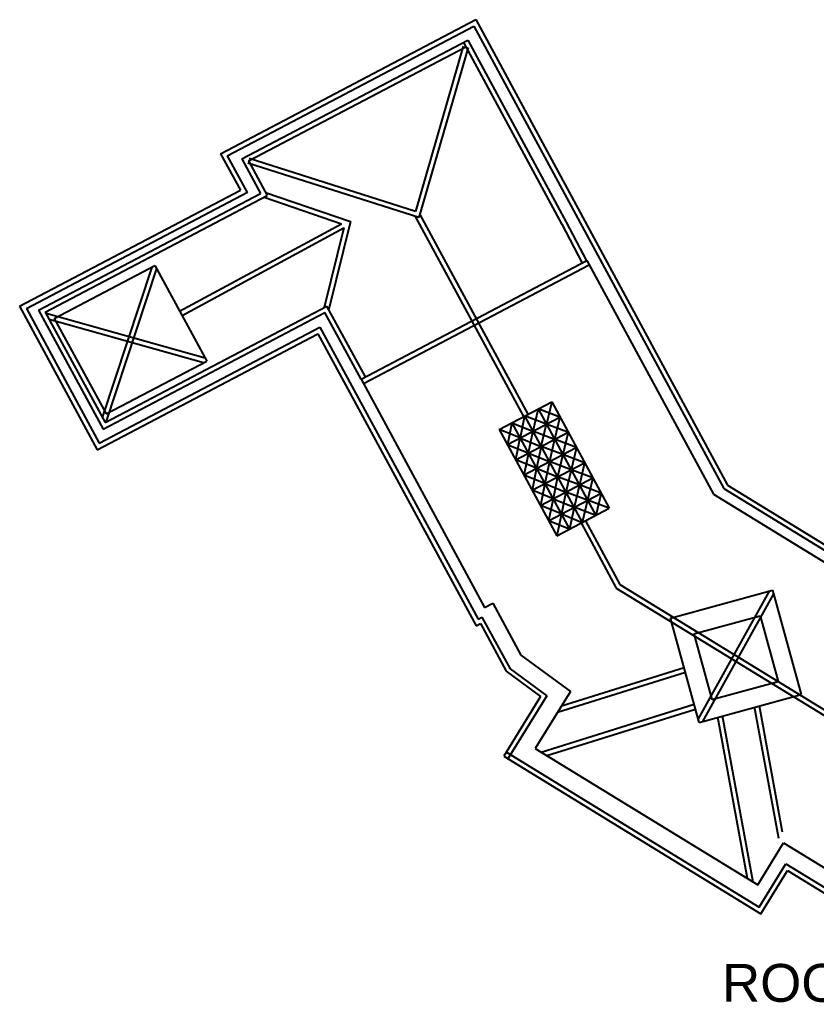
# Model space of a CAD drawing. Extents: x -2888 to 8486, y -2377 to 1555.
# Drawn here: x -192.8 to 130.9, y -2366.4 to -1966.9 of the extents above; entities that cross this region are included whole.
import ezdxf

# ---------------------------------------------------------------- set-up
doc = ezdxf.new("R2010")
doc.units = 0
doc.layers.add('MIMIC_SIZE', color=7, linetype='CONTINUOUS')
doc.styles.get("Standard").update_dxf_attribs({"font": 'arial.ttf'})

msp = doc.modelspace()

# ---------------------------------------------------------------- linework, layer by layer
at = {"layer": 'MIMIC_SIZE', "color": 0}
for p, q in [((-111.158, -2021.446), (-7.483, -1966.937)), ((-7.483, -1966.937), (94.86, -2156.157)), ((-108.437, -2022.275), (-8.302, -1969.627)), ((-8.302, -1969.627), (93.356, -2157.581)), ((-102.553, -2023.547), (-10.741, -1975.275)), ((-12.5, -1976.226), (27.484, -2050.154)), ((-10.741, -1975.275), (29.243, -2049.202)), ((-99.831, -2024.375), (-11.56, -1977.965)), ((-12.521, -1977.687), (-31.955, -2044.892)), ((-10.599, -1978.243), (-30.604, -2047.42)), ((-111.158, -2021.446), (-103.113, -2036.321)), ((-108.437, -2022.275), (-100.392, -2037.149)), ((-102.553, -2023.547), (-94.943, -2037.616)), ((-30.604, -2047.42), (-100.134, -2025.328)), ((-99.831, -2024.375), (-92.222, -2038.444)), ((-31.955, -2044.892), (-99.528, -2023.422)), ((-192.807, -2083.479), (-103.113, -2036.321)), ((-190.086, -2084.308), (-100.262, -2037.081)), ((-92.925, -2037.144), (-58.402, -2049.035)), ((-185.111, -2085.023), (-94.943, -2037.616)), ((-182.389, -2085.852), (-92.222, -2038.444)), ((-93.437, -2039.083), (-62.071, -2049.886)), ((-58.402, -2049.035), (-67.22, -2084.67)), ((-32.043, -2046.963), (11.952, -2128.306)), ((-30.227, -2046.116), (13.723, -2127.375)), ((29.243, -2049.202), (37.543, -2064.987)), ((-127.787, -2085.43), (-62.071, -2049.886)), ((-126.835, -2087.189), (-61.106, -2051.638)), ((-61.106, -2051.638), (-69.111, -2083.986)), ((27.473, -2050.133), (35.772, -2065.918)), ((-54.083, -2113.161), (37.728, -2064.889)), ((37.728, -2064.889), (89.106, -2159.88)), ((-178.733, -2088.379), (-137.825, -2066.871)), ((-139.098, -2067.541), (-159.227, -2128.677)), ((-137.17, -2068.081), (-157.751, -2130.59)), ((-137.825, -2066.871), (-116.798, -2105.747)), ((-53.132, -2114.92), (38.68, -2066.649)), ((-192.807, -2083.479), (-161.275, -2141.779)), ((-190.086, -2084.308), (-160.456, -2139.089)), ((-185.111, -2085.023), (-158.913, -2133.461)), ((-158.094, -2130.771), (-67.926, -2083.363)), ((-52.324, -2112.21), (-67.926, -2083.363)), ((-182.389, -2085.852), (-158.094, -2130.771)), ((-117.46, -2104.523), (-182.094, -2086.398)), ((-118.086, -2106.425), (-180.769, -2088.847)), ((-178.733, -2088.379), (-157.706, -2127.256)), ((-158.913, -2133.461), (-68.745, -2086.053)), ((-54.083, -2113.161), (-68.745, -2086.053)), ((-160.456, -2139.089), (-70.762, -2091.93)), ((-70.762, -2091.93), (-6.547, -2210.656)), ((-161.275, -2141.779), (-71.581, -2094.62)), ((-71.581, -2094.62), (-7.355, -2213.367)), ((-157.706, -2127.256), (-116.798, -2105.747)), ((-54.083, -2113.161), (-3.903, -2205.938)), ((2.071, -2133.501), (23.39, -2122.292)), ((17.901, -2125.178), (15.758, -2134.252)), ((17.901, -2125.178), (41.328, -2168.493)), ((26.737, -2128.48), (17.901, -2125.178)), ((23.39, -2122.292), (21.248, -2131.366)), ((23.39, -2122.292), (46.818, -2165.607)), ((5.418, -2139.689), (26.737, -2128.48)), ((12.411, -2128.064), (10.588, -2136.97)), ((12.411, -2128.064), (35.839, -2171.379)), ((21.248, -2131.366), (12.411, -2128.064)), ((26.664, -2128.518), (24.521, -2137.592)), ((7.241, -2130.783), (5.418, -2139.689)), ((7.241, -2130.783), (30.669, -2174.097)), ((7.241, -2130.783), (15.758, -2134.252)), ((21.174, -2131.404), (19.032, -2140.478)), ((30.011, -2134.706), (21.174, -2131.404)), ((2.071, -2133.501), (25.498, -2176.816)), ((10.588, -2136.97), (2.071, -2133.501)), ((10.515, -2137.009), (8.691, -2145.915)), ((8.764, -2145.877), (30.084, -2134.667)), ((10.515, -2137.009), (19.032, -2140.478)), ((15.685, -2134.29), (13.862, -2143.197)), ((24.521, -2137.592), (15.685, -2134.29)), ((30.084, -2134.667), (27.941, -2143.741)), ((13.862, -2143.197), (5.344, -2139.727)), ((11.965, -2152.141), (33.284, -2140.932)), ((19.105, -2140.44), (17.282, -2149.346)), ((27.941, -2143.741), (19.105, -2140.44)), ((24.594, -2137.554), (22.452, -2146.628)), ((33.431, -2140.855), (24.594, -2137.554)), ((33.431, -2140.855), (31.288, -2149.929)), ((13.935, -2143.158), (12.111, -2152.064)), ((13.935, -2143.158), (22.452, -2146.628)), ((27.941, -2143.741), (25.799, -2152.815)), ((36.777, -2147.043), (27.941, -2143.741)), ((17.282, -2149.346), (8.764, -2145.877)), ((15.458, -2158.252), (36.777, -2147.043)), ((17.282, -2149.346), (15.458, -2158.252)), ((17.282, -2149.346), (25.799, -2152.815)), ((22.452, -2146.628), (20.628, -2155.534)), ((31.288, -2149.929), (22.452, -2146.628)), ((36.777, -2147.043), (34.635, -2156.117)), ((20.628, -2155.534), (12.111, -2152.064)), ((18.805, -2164.44), (40.124, -2153.231)), ((25.799, -2152.815), (23.975, -2161.722)), ((34.635, -2156.117), (25.799, -2152.815)), ((31.288, -2149.929), (29.145, -2159.003)), ((40.124, -2153.231), (31.288, -2149.929)), ((40.124, -2153.231), (37.982, -2162.305)), ((20.628, -2155.534), (18.805, -2164.44)), ((20.628, -2155.534), (29.145, -2159.003)), ((34.635, -2156.117), (32.492, -2165.191)), ((43.471, -2159.419), (34.635, -2156.117)), ((94.86, -2156.157), (172.045, -2203.495)), ((23.975, -2161.722), (15.458, -2158.252)), ((22.152, -2170.628), (43.471, -2159.419)), ((29.145, -2159.003), (27.322, -2167.91)), ((37.982, -2162.305), (29.145, -2159.003)), ((43.471, -2159.419), (41.328, -2168.493)), ((89.106, -2159.88), (170.869, -2210.026)), ((93.356, -2157.581), (171.481, -2205.495)), ((27.322, -2167.91), (18.805, -2164.44)), ((23.975, -2161.722), (22.152, -2170.628)), ((23.975, -2161.722), (32.492, -2165.191)), ((32.492, -2165.191), (30.669, -2174.097)), ((41.328, -2168.493), (32.492, -2165.191)), ((37.982, -2162.305), (35.839, -2171.379)), ((46.818, -2165.607), (37.982, -2162.305)), ((25.498, -2176.816), (46.818, -2165.607)), ((27.322, -2167.91), (25.498, -2176.816)), ((27.322, -2167.91), (35.839, -2171.379)), ((30.669, -2174.097), (22.152, -2170.628)), ((35.334, -2171.536), (49.651, -2198.007)), ((37.15, -2170.69), (51.155, -2196.583)), ((51.155, -2196.583), (154.654, -2260.059)), ((49.651, -2198.007), (154.09, -2262.059)), ((71.71, -2210.257), (113.177, -2198.939)), ((111.827, -2199.307), (82.896, -2251.24)), ((113.553, -2200.318), (84.622, -2252.251)), ((113.177, -2198.939), (124.739, -2241.301)), ((-3.903, -2205.938), (-0.552, -2204.125)), ((-0.552, -2204.125), (10.874, -2225.251)), ((81.208, -2216.629), (108.153, -2209.275)), ((108.153, -2209.275), (115.441, -2235.976)), ((-7.355, -2213.367), (-5.596, -2212.415)), ((-6.547, -2210.656), (-4.955, -2209.795)), ((-5.596, -2212.415), (4.879, -2231.781)), ((-4.955, -2209.795), (6.471, -2230.92)), ((83.272, -2252.619), (71.71, -2210.257)), ((81.208, -2216.629), (88.496, -2243.33)), ((10.874, -2225.251), (31.028, -2240.029)), ((4.879, -2231.781), (18.916, -2242.075)), ((6.471, -2230.92), (21.394, -2241.863)), ((25.805, -2248.519), (77.714, -2232.256)), ((27.402, -2245.923), (77.187, -2230.325)), ((88.496, -2243.33), (115.441, -2235.976)), ((31.028, -2240.029), (16.73, -2263.271)), ((18.916, -2242.075), (3.935, -2266.425)), ((21.394, -2241.863), (5.639, -2267.473)), ((83.272, -2252.619), (124.739, -2241.301)), ((19.12, -2264.737), (81.265, -2245.266)), ((21.382, -2266.124), (81.792, -2247.197)), ((115.699, -2299.854), (105.871, -2246.352)), ((117.251, -2297.23), (107.825, -2245.918)), ((102.957, -2316.154), (90.903, -2250.536)), ((105.249, -2317.56), (92.84, -2250.008)), ((4.981, -2264.72), (107.714, -2327.727)), ((16.73, -2263.271), (107.158, -2318.731)), ((3.935, -2266.425), (108.373, -2330.477)), ((107.158, -2318.731), (117.653, -2301.618)), ((117.653, -2301.618), (139.604, -2315.08)), ((107.714, -2327.727), (118.532, -2310.088)), ((108.373, -2330.477), (119.191, -2312.838)), ((118.532, -2310.088), (137.709, -2321.849)), ((119.191, -2312.838), (137.145, -2323.849))]:
    msp.add_line(p, q, dxfattribs=at)

# ---------------------------------------------------------------- texts
msp.add_text('ROOF', height=15.3881, dxfattribs=at).set_placement((92.597, -2366.229))

doc.saveas('drawing.dxf')
